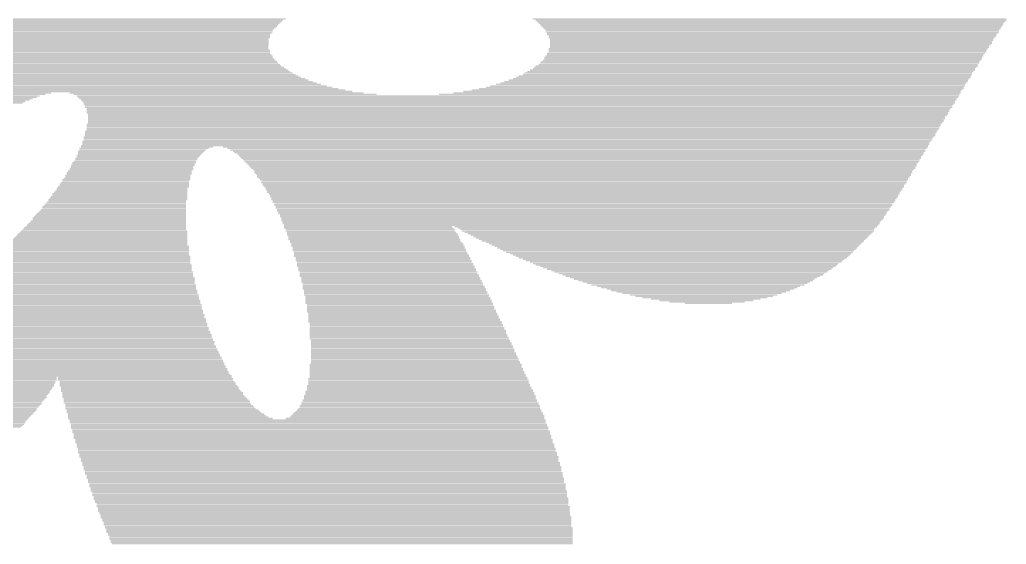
# Model space of a CAD drawing. Extents: x -0.2 to 81.2, y -0.2 to 53.5.
# Drawn here: x 27.235 to 28.998, y 2.465 to 3.402 of the extents above; entities that cross this region are included whole.
import ezdxf

# ---------------------------------------------------------------- set-up
doc = ezdxf.new("R2010")
doc.units = 0
doc.layers.add('21', color=253, linetype='CONTINUOUS')

# ---------------------------------------------------------------- blocks, each defined once
blk = doc.blocks.new('RECT')
blk.add_solid([(-0.5, -0.5), (0.5, -0.5), (-0.5, 0.5), (0.5, 0.5)])

msp = doc.modelspace()

# ---------------------------------------------------------------- block references
at = {"layer": '21'}
for p, xscale, yscale in [((27.164, 3.4035), 1.0922, 0.0024), ((28.5749, 3.4035), 0.8458, 0.0024), ((27.1627, 3.401), 1.0846, 0.0026), ((27.1627, 3.3984), 1.0794, 0.0024), ((27.1639, 3.3959), 1.0718, 0.0026), ((27.164, 3.3933), 1.0668, 0.0024), ((27.1639, 3.3908), 1.0616, 0.0024), ((27.164, 3.3883), 1.0566, 0.0026), ((27.1627, 3.3857), 1.054, 0.0024), ((28.5775, 3.401), 0.8408, 0.0026), ((28.5775, 3.3984), 0.8356, 0.0024), ((28.5775, 3.3959), 0.8306, 0.0026), ((28.5787, 3.3933), 0.828, 0.0024), ((28.5787, 3.3908), 0.8228, 0.0024), ((28.5787, 3.3883), 0.8178, 0.0026), ((28.58, 3.3857), 0.8152, 0.0024), ((27.1627, 3.3832), 1.049, 0.0026), ((27.1639, 3.3806), 1.0464, 0.0024), ((27.164, 3.3781), 1.0414, 0.0024), ((27.1639, 3.3756), 1.0362, 0.0026), ((27.1652, 3.373), 1.0336, 0.0024), ((27.1652, 3.3705), 1.0336, 0.0026), ((27.1652, 3.3679), 1.0286, 0.0024), ((28.58, 3.3832), 0.8102, 0.0026), ((28.58, 3.3806), 0.8102, 0.0024), ((28.58, 3.3781), 0.8052, 0.0024), ((28.5787, 3.3756), 0.8026, 0.0026), ((28.58, 3.373), 0.8, 0.0024), ((28.5787, 3.3705), 0.7974, 0.0026), ((28.5787, 3.3679), 0.7924, 0.0024), ((27.1665, 3.3654), 1.0262, 0.0024), ((27.1665, 3.3629), 1.0262, 0.0026), ((27.1678, 3.3603), 1.0236, 0.0024), ((27.1678, 3.3578), 1.0236, 0.0026), ((27.169, 3.3552), 1.021, 0.0024), ((27.169, 3.3527), 1.021, 0.0024), ((27.1703, 3.3502), 1.0184, 0.0026), ((28.5724, 3.3502), 0.7848, 0.0026), ((28.5787, 3.3654), 0.7924, 0.0024), ((28.5775, 3.3629), 0.79, 0.0026), ((28.5775, 3.3603), 0.79, 0.0024), ((28.5762, 3.3578), 0.7874, 0.0026), ((28.5749, 3.3552), 0.7848, 0.0024), ((28.5749, 3.3527), 0.7848, 0.0024), ((27.1716, 3.3476), 1.021, 0.0024), ((27.1728, 3.3451), 1.0184, 0.0026), ((27.1728, 3.3425), 1.0184, 0.0024), ((27.1741, 3.34), 1.021, 0.0024), ((27.1766, 3.3375), 1.021, 0.0026), ((27.1766, 3.3349), 1.021, 0.0024), ((27.1779, 3.3324), 1.0236, 0.0026), ((28.5635, 3.3349), 0.7822, 0.0024), ((28.5635, 3.3324), 0.7822, 0.0026), ((28.566, 3.3375), 0.7822, 0.0026), ((28.5686, 3.3425), 0.7824, 0.0024), ((28.5673, 3.34), 0.7798, 0.0024), ((28.5711, 3.3476), 0.7822, 0.0024), ((28.5711, 3.3451), 0.7822, 0.0026), ((27.1792, 3.3298), 1.0262, 0.0024), ((27.1817, 3.3273), 1.026, 0.0024), ((27.183, 3.3248), 1.0286, 0.0026), ((27.1843, 3.3222), 1.0312, 0.0024), ((27.1856, 3.3197), 1.0338, 0.0026), ((27.1881, 3.3171), 1.0388, 0.0024), ((27.1894, 3.3146), 1.0414, 0.0024), ((28.547, 3.3146), 0.79, 0.0024), ((28.5495, 3.3171), 0.7898, 0.0024), ((28.5521, 3.3197), 0.79, 0.0026), ((28.5546, 3.3222), 0.7848, 0.0024), ((28.5571, 3.3248), 0.7848, 0.0026), ((28.5584, 3.3273), 0.7822, 0.0024), ((28.5609, 3.3298), 0.7822, 0.0024), ((27.202, 3.2994), 1.0718, 0.0026), ((27.2058, 3.2968), 1.0794, 0.0024), ((27.1919, 3.3121), 1.0464, 0.0026), ((27.1932, 3.3095), 1.049, 0.0024), ((27.1957, 3.307), 1.054, 0.0026), ((27.1983, 3.3044), 1.0592, 0.0024), ((27.2008, 3.3019), 1.0642, 0.0024), ((28.5241, 3.2968), 0.8152, 0.0024), ((28.528, 3.2994), 0.8128, 0.0026), ((28.5305, 3.3019), 0.8078, 0.0024), ((28.5356, 3.3044), 0.8026, 0.0024), ((28.5368, 3.307), 0.8, 0.0026), ((28.5406, 3.3095), 0.7974, 0.0024), ((28.5445, 3.3121), 0.795, 0.0026), ((27.2326, 3.279), 1.143, 0.0024), ((27.2186, 3.2867), 1.11, 0.0026), ((27.2236, 3.2841), 1.12, 0.0024), ((27.2287, 3.2816), 1.1302, 0.0026), ((27.2084, 3.2943), 1.0846, 0.0026), ((27.2122, 3.2917), 1.0922, 0.0024), ((27.216, 3.2892), 1.0998, 0.0024), ((28.4886, 3.279), 0.8662, 0.0024), ((28.4949, 3.2816), 0.8534, 0.0026), ((28.5, 3.2841), 0.8484, 0.0024), ((28.5051, 3.2867), 0.8382, 0.0026), ((28.5101, 3.2892), 0.833, 0.0024), ((28.5152, 3.2917), 0.828, 0.0024), ((28.5191, 3.2943), 0.8204, 0.0026), ((26.9557, 3.2613), 0.6046, 0.0026), ((26.9633, 3.2663), 0.6146, 0.0024), ((26.9608, 3.2638), 0.6096, 0.0024), ((26.9747, 3.2714), 0.6324, 0.0024), ((26.9696, 3.2689), 0.6222, 0.0026), ((27.2389, 3.2765), 1.1556, 0.0024), ((27.2453, 3.274), 1.1684, 0.0026), ((27.5869, 3.2714), 0.5258, 0.0024), ((27.6021, 3.2689), 0.541, 0.0026), ((28.1253, 3.2663), 1.5772, 0.0024), ((28.1253, 3.2638), 1.5722, 0.0024), ((28.1254, 3.2613), 1.5672, 0.0026), ((28.4492, 3.2689), 0.9296, 0.0026), ((28.4632, 3.2714), 0.9068, 0.0024), ((28.4721, 3.274), 0.889, 0.0026), ((28.4809, 3.2765), 0.8762, 0.0024), ((26.9443, 3.2536), 0.5918, 0.0024), ((26.9481, 3.2562), 0.5944, 0.0026), ((26.9531, 3.2587), 0.5994, 0.0024), ((28.1266, 3.2587), 1.5646, 0.0024), ((28.1266, 3.2562), 1.5594, 0.0026), ((28.1279, 3.2536), 1.557, 0.0024), ((28.1266, 3.2511), 1.5544, 0.0024), ((28.1266, 3.2486), 1.5494, 0.0026), ((28.1266, 3.246), 1.5494, 0.0024), ((28.1266, 3.2435), 1.5442, 0.0026), ((28.1254, 3.2409), 1.5418, 0.0024), ((28.1254, 3.2384), 1.5418, 0.0024), ((28.1241, 3.2359), 1.5392, 0.0026), ((28.1253, 3.2333), 1.5366, 0.0024), ((28.1241, 3.2308), 1.5342, 0.0026), ((28.1228, 3.2282), 1.5316, 0.0024), ((28.1228, 3.2257), 1.5316, 0.0024), ((28.1177, 3.2155), 1.5264, 0.0024), ((28.1177, 3.213), 1.5264, 0.0024), ((28.1165, 3.2105), 1.524, 0.0026), ((28.1165, 3.2079), 1.524, 0.0024), ((28.1215, 3.2232), 1.529, 0.0026), ((28.1215, 3.2206), 1.529, 0.0024), ((28.1203, 3.2181), 1.5266, 0.0026), ((28.1088, 3.1927), 1.5188, 0.0026), ((28.1076, 3.1901), 1.5164, 0.0024), ((28.1126, 3.2028), 1.5214, 0.0024), ((28.1126, 3.2003), 1.5214, 0.0024), ((28.1114, 3.1978), 1.519, 0.0026), ((28.1114, 3.1952), 1.519, 0.0024), ((28.1152, 3.2054), 1.5214, 0.0026), ((27.4573, 3.1724), 0.231, 0.0026), ((28.1012, 3.1774), 1.5138, 0.0024), ((27.4624, 3.1749), 0.2362, 0.0024), ((28.105, 3.1851), 1.5162, 0.0026), ((28.1038, 3.1825), 1.5138, 0.0024), ((28.1038, 3.18), 1.5138, 0.0026), ((28.1076, 3.1876), 1.5164, 0.0024), ((28.2282, 3.1749), 1.2598, 0.0024), ((28.2307, 3.1724), 1.2496, 0.0026), ((27.4434, 3.1546), 0.2184, 0.0026), ((27.4472, 3.1597), 0.221, 0.0026), ((27.4459, 3.1571), 0.2184, 0.0024), ((27.4522, 3.1673), 0.226, 0.0026), ((27.451, 3.1647), 0.2236, 0.0024), ((27.4497, 3.1622), 0.221, 0.0024), ((27.4548, 3.1698), 0.226, 0.0024), ((28.232, 3.1698), 1.242, 0.0024), ((28.2346, 3.1673), 1.237, 0.0026), ((28.2345, 3.1647), 1.2318, 0.0024), ((28.2371, 3.1622), 1.2268, 0.0024), ((28.2371, 3.1597), 1.2216, 0.0026), ((28.2371, 3.1571), 1.2166, 0.0024), ((28.2384, 3.1546), 1.2142, 0.0026), ((27.4345, 3.1368), 0.221, 0.0024), ((27.437, 3.1419), 0.221, 0.0026), ((27.4357, 3.1393), 0.2184, 0.0024), ((27.4396, 3.147), 0.221, 0.0026), ((27.4383, 3.1444), 0.2184, 0.0024), ((27.4408, 3.1495), 0.2184, 0.0024), ((27.4434, 3.152), 0.2184, 0.0024), ((28.2384, 3.152), 1.209, 0.0024), ((28.2396, 3.1495), 1.2064, 0.0024), ((28.2397, 3.147), 1.2014, 0.0026), ((28.2396, 3.1444), 1.1962, 0.0024), ((28.2409, 3.1419), 1.1938, 0.0026), ((28.2409, 3.1393), 1.1886, 0.0024), ((28.2422, 3.1368), 1.1862, 0.0024), ((27.4281, 3.1241), 0.2234, 0.0024), ((27.4281, 3.1216), 0.2234, 0.0026), ((27.4306, 3.1292), 0.2234, 0.0026), ((27.4306, 3.1266), 0.2234, 0.0024), ((27.4319, 3.1317), 0.2208, 0.0024), ((27.4345, 3.1343), 0.221, 0.0026), ((28.2422, 3.1343), 1.181, 0.0026), ((28.2422, 3.1317), 1.176, 0.0024), ((28.2422, 3.1292), 1.176, 0.0026), ((28.2422, 3.1266), 1.171, 0.0024), ((28.2435, 3.1241), 1.1684, 0.0024), ((28.2422, 3.1216), 1.1658, 0.0026), ((27.4205, 3.1038), 0.2336, 0.0026), ((27.4218, 3.1089), 0.2312, 0.0026), ((27.4218, 3.1063), 0.2312, 0.0024), ((27.4231, 3.1114), 0.2286, 0.0024), ((27.4256, 3.1165), 0.2286, 0.0026), ((27.4243, 3.1139), 0.226, 0.0024), ((27.4268, 3.119), 0.226, 0.0024), ((28.2422, 3.119), 1.1608, 0.0024), ((28.2435, 3.1165), 1.1582, 0.0026), ((28.2435, 3.1139), 1.1532, 0.0024), ((28.2435, 3.1114), 1.1532, 0.0024), ((28.2434, 3.1089), 1.148, 0.0026), ((28.2422, 3.1063), 1.1456, 0.0024), ((28.2435, 3.1038), 1.143, 0.0026), ((27.4129, 3.086), 0.2438, 0.0024), ((27.4141, 3.0911), 0.2412, 0.0026), ((27.4141, 3.0885), 0.2412, 0.0024), ((27.4154, 3.0936), 0.2386, 0.0024), ((27.4167, 3.0962), 0.2362, 0.0026), ((27.4179, 3.1012), 0.2336, 0.0024), ((27.4179, 3.0987), 0.2336, 0.0024), ((28.2434, 3.1012), 1.1378, 0.0024), ((28.2434, 3.0987), 1.1378, 0.0024), ((28.2435, 3.0962), 1.1328, 0.0026), ((28.2422, 3.0936), 1.1302, 0.0024), ((28.2435, 3.0911), 1.1278, 0.0026), ((28.2434, 3.0885), 1.1226, 0.0024), ((28.2434, 3.086), 1.1226, 0.0024), ((27.404, 3.0682), 0.2566, 0.0024), ((27.4053, 3.0708), 0.254, 0.0026), ((27.4065, 3.0733), 0.2514, 0.0024), ((27.4078, 3.0758), 0.2488, 0.0024), ((27.4103, 3.0809), 0.2488, 0.0024), ((27.4091, 3.0784), 0.2464, 0.0026), ((27.4116, 3.0835), 0.2464, 0.0026), ((28.2435, 3.0835), 1.1176, 0.0026), ((28.2422, 3.0809), 1.115, 0.0024), ((28.2434, 3.0784), 1.1124, 0.0026), ((28.2422, 3.0758), 1.11, 0.0024), ((28.2422, 3.0733), 1.1048, 0.0024), ((28.2422, 3.0708), 1.1048, 0.0026), ((28.2422, 3.0682), 1.0998, 0.0024), ((27.3964, 3.0504), 0.2718, 0.0024), ((27.3976, 3.053), 0.2692, 0.0026), ((27.3989, 3.0555), 0.2666, 0.0024), ((27.4002, 3.0581), 0.2642, 0.0026), ((27.4015, 3.0606), 0.2616, 0.0024), ((27.4027, 3.0631), 0.259, 0.0024), ((27.404, 3.0657), 0.2566, 0.0026), ((28.2409, 3.0657), 1.0972, 0.0026), ((28.2422, 3.0631), 1.0948, 0.0024), ((28.2409, 3.0606), 1.0922, 0.0024), ((28.2409, 3.0581), 1.087, 0.0026), ((28.2409, 3.0555), 1.087, 0.0024), ((28.2409, 3.053), 1.082, 0.0026), ((28.2396, 3.0504), 1.0794, 0.0024), ((27.3888, 3.0327), 0.287, 0.0026), ((27.39, 3.0352), 0.2844, 0.0024), ((27.3913, 3.0377), 0.282, 0.0024), ((27.3926, 3.0403), 0.2794, 0.0026), ((27.3938, 3.0428), 0.2768, 0.0024), ((27.3951, 3.0479), 0.2742, 0.0024), ((27.3951, 3.0454), 0.2742, 0.0026), ((28.2409, 3.0479), 1.0768, 0.0024), ((28.2397, 3.0454), 1.0744, 0.0026), ((28.2384, 3.0428), 1.0718, 0.0024), ((28.2384, 3.0403), 1.0668, 0.0026), ((28.2384, 3.0377), 1.0668, 0.0024), ((28.2384, 3.0352), 1.0618, 0.0024), ((27.8574, 3.0327), 0.2998, 0.0026), ((28.3895, 3.0327), 0.7544, 0.0026), ((27.3811, 3.0149), 0.3072, 0.0026), ((27.3824, 3.0174), 0.3048, 0.0024), ((27.3837, 3.02), 0.3022, 0.0026), ((27.3849, 3.0225), 0.2996, 0.0024), ((27.3862, 3.025), 0.2972, 0.0024), ((27.3862, 3.0276), 0.292, 0.0026), ((27.3875, 3.0301), 0.2896, 0.0024), ((27.8586, 3.0301), 0.3022, 0.0024), ((27.8612, 3.0276), 0.3022, 0.0026), ((27.8612, 3.025), 0.3022, 0.0024), ((27.8637, 3.0225), 0.3022, 0.0024), ((27.865, 3.02), 0.3048, 0.0026), ((27.865, 3.0174), 0.3048, 0.0024), ((27.8676, 3.0149), 0.3048, 0.0026), ((28.3908, 3.0301), 0.7468, 0.0024), ((28.392, 3.0276), 0.739, 0.0026), ((28.3933, 3.025), 0.7366, 0.0024), ((28.3946, 3.0225), 0.729, 0.0024), ((28.3959, 3.02), 0.7214, 0.0026), ((28.3971, 3.0174), 0.7136, 0.0024), ((28.3984, 3.0149), 0.706, 0.0026), ((27.3735, 2.9971), 0.3276, 0.0024), ((27.3735, 2.9996), 0.3226, 0.0024), ((27.3748, 3.0022), 0.32, 0.0026), ((27.376, 3.0047), 0.3174, 0.0024), ((27.3773, 3.0073), 0.3148, 0.0026), ((27.3786, 3.0098), 0.3124, 0.0024), ((27.3798, 3.0123), 0.3098, 0.0024), ((27.8676, 3.0123), 0.3048, 0.0024), ((27.8688, 3.0098), 0.3072, 0.0024), ((27.8701, 3.0073), 0.3048, 0.0026), ((27.8713, 3.0047), 0.3072, 0.0024), ((27.8739, 3.0022), 0.3074, 0.0026), ((27.8739, 2.9996), 0.3074, 0.0024), ((27.8751, 2.9971), 0.3098, 0.0024), ((28.3996, 3.0123), 0.6984, 0.0024), ((28.4009, 3.0098), 0.6908, 0.0024), ((28.4022, 3.0073), 0.6832, 0.0026), ((28.4047, 3.0047), 0.673, 0.0024), ((28.406, 3.0022), 0.6654, 0.0026), ((28.4073, 2.9996), 0.6578, 0.0024), ((28.4086, 2.9971), 0.6502, 0.0024), ((27.3646, 2.9793), 0.3504, 0.0024), ((27.3646, 2.9819), 0.3454, 0.0026), ((27.3659, 2.9844), 0.3428, 0.0024), ((27.3672, 2.9869), 0.3404, 0.0024), ((27.3684, 2.9895), 0.3378, 0.0026), ((27.371, 2.992), 0.3328, 0.0024), ((27.3723, 2.9946), 0.3302, 0.0026), ((27.8764, 2.9946), 0.3072, 0.0026), ((27.8777, 2.992), 0.3098, 0.0024), ((27.8777, 2.9895), 0.3098, 0.0026), ((27.8802, 2.9869), 0.3098, 0.0024), ((27.8802, 2.9844), 0.3098, 0.0024), ((27.8815, 2.9819), 0.3124, 0.0026), ((27.8815, 2.9793), 0.3124, 0.0024), ((28.4098, 2.9946), 0.6426, 0.0026), ((28.4111, 2.992), 0.635, 0.0024), ((28.4124, 2.9895), 0.6274, 0.0026), ((28.4136, 2.9869), 0.6196, 0.0024), ((28.4162, 2.9844), 0.6096, 0.0024), ((28.4175, 2.9819), 0.602, 0.0026), ((28.4187, 2.9793), 0.5942, 0.0024), ((27.3544, 2.9615), 0.3758, 0.0024), ((27.357, 2.9641), 0.3708, 0.0026), ((27.357, 2.9666), 0.3658, 0.0024), ((27.3583, 2.9692), 0.3632, 0.0026), ((27.3595, 2.9717), 0.3606, 0.0024), ((27.3621, 2.9742), 0.3556, 0.0024), ((27.3633, 2.9768), 0.353, 0.0026), ((27.8841, 2.9768), 0.3124, 0.0026), ((27.8841, 2.9742), 0.3124, 0.0024), ((27.8853, 2.9717), 0.3148, 0.0024), ((27.8866, 2.9692), 0.3124, 0.0026), ((27.8879, 2.9666), 0.315, 0.0024), ((27.8879, 2.9641), 0.315, 0.0026), ((27.8891, 2.9615), 0.3174, 0.0024), ((28.42, 2.9768), 0.5868, 0.0026), ((28.4213, 2.9742), 0.574, 0.0024), ((28.4225, 2.9717), 0.5664, 0.0024), ((28.4251, 2.9692), 0.5562, 0.0026), ((28.425, 2.9666), 0.546, 0.0024), ((28.4263, 2.9641), 0.5384, 0.0026), ((28.4289, 2.9615), 0.5284, 0.0024), ((27.3443, 2.9438), 0.4012, 0.0026), ((27.3456, 2.9463), 0.3988, 0.0024), ((27.3481, 2.9488), 0.3936, 0.0024), ((27.3494, 2.9514), 0.3912, 0.0026), ((27.3494, 2.9539), 0.386, 0.0024), ((27.3519, 2.9565), 0.381, 0.0026), ((27.3532, 2.959), 0.3784, 0.0024), ((27.8904, 2.959), 0.315, 0.0024), ((27.8916, 2.9565), 0.3174, 0.0026), ((27.8916, 2.9539), 0.3174, 0.0024), ((27.8942, 2.9514), 0.3174, 0.0026), ((27.8942, 2.9488), 0.3174, 0.0024), ((27.8955, 2.9463), 0.32, 0.0024), ((27.8955, 2.9438), 0.32, 0.0026), ((28.4289, 2.959), 0.5182, 0.0024), ((28.4314, 2.9565), 0.508, 0.0026), ((28.4327, 2.9539), 0.4952, 0.0024), ((28.4339, 2.9514), 0.4876, 0.0026), ((28.4352, 2.9488), 0.4748, 0.0024), ((28.4378, 2.9463), 0.4648, 0.0024), ((28.4378, 2.9438), 0.4546, 0.0026), ((27.3329, 2.926), 0.4344, 0.0026), ((27.3342, 2.9285), 0.4318, 0.0024), ((27.3354, 2.9311), 0.4242, 0.0026), ((27.3379, 2.9336), 0.419, 0.0024), ((27.3392, 2.9361), 0.4164, 0.0024), ((27.3417, 2.9387), 0.4114, 0.0026), ((27.343, 2.9412), 0.4088, 0.0024), ((27.898, 2.9412), 0.32, 0.0024), ((27.898, 2.9387), 0.32, 0.0026), ((27.8993, 2.9361), 0.3226, 0.0024), ((27.8993, 2.9336), 0.3226, 0.0024), ((27.9018, 2.9311), 0.3224, 0.0026), ((27.9018, 2.9285), 0.3224, 0.0024), ((27.9031, 2.926), 0.325, 0.0026), ((28.439, 2.9412), 0.4418, 0.0024), ((28.4403, 2.9387), 0.4292, 0.0026), ((28.4428, 2.9361), 0.419, 0.0024), ((28.4441, 2.9336), 0.4064, 0.0024), ((28.4454, 2.9311), 0.3936, 0.0026), ((28.4467, 2.9285), 0.381, 0.0024), ((28.4479, 2.926), 0.3632, 0.0026), ((27.3176, 2.9082), 0.4748, 0.0024), ((27.3201, 2.9107), 0.4698, 0.0024), ((27.3214, 2.9133), 0.4622, 0.0026), ((27.324, 2.9158), 0.4572, 0.0024), ((27.3265, 2.9184), 0.452, 0.0026), ((27.3278, 2.9209), 0.4444, 0.0024), ((27.3303, 2.9234), 0.4394, 0.0024), ((27.9031, 2.9234), 0.325, 0.0024), ((27.9044, 2.9209), 0.3276, 0.0024), ((27.9056, 2.9184), 0.325, 0.0026), ((27.9069, 2.9158), 0.3276, 0.0024), ((27.9069, 2.9133), 0.3276, 0.0026), ((27.9082, 2.9107), 0.3302, 0.0024), ((27.9094, 2.9082), 0.3276, 0.0024), ((28.4492, 2.9234), 0.3504, 0.0024), ((28.4517, 2.9209), 0.3352, 0.0024), ((28.4517, 2.9184), 0.32, 0.0026), ((28.453, 2.9158), 0.3022, 0.0024), ((28.4543, 2.9133), 0.2844, 0.0026), ((28.4568, 2.9107), 0.264, 0.0024), ((28.4581, 2.9082), 0.2464, 0.0024), ((26.9557, 2.8904), 1.209, 0.0024), ((26.9569, 2.893), 1.2064, 0.0026), ((27.2999, 2.8955), 0.5156, 0.0024), ((27.3049, 2.898), 0.5054, 0.0024), ((27.3087, 2.9006), 0.4978, 0.0026), ((27.3113, 2.9031), 0.4876, 0.0024), ((27.3138, 2.9057), 0.4826, 0.0026), ((27.9107, 2.9057), 0.3302, 0.0026), ((27.9107, 2.9031), 0.3302, 0.0024), ((27.912, 2.9006), 0.3328, 0.0026), ((27.912, 2.898), 0.3328, 0.0024), ((27.9132, 2.8955), 0.3352, 0.0024), ((27.9145, 2.893), 0.3326, 0.0026), ((27.9158, 2.8904), 0.3352, 0.0024), ((28.4593, 2.9057), 0.2234, 0.0026), ((28.4606, 2.9031), 0.1954, 0.0024), ((28.4619, 2.9006), 0.1676, 0.0026), ((28.4632, 2.898), 0.1346, 0.0024), ((28.4657, 2.8955), 0.0838, 0.0024), ((26.9544, 2.8726), 1.2216, 0.0024), ((26.9544, 2.8777), 1.2166, 0.0024), ((26.9557, 2.8752), 1.2192, 0.0026), ((26.9557, 2.8828), 1.2142, 0.0024), ((26.9557, 2.8803), 1.2142, 0.0026), ((26.9557, 2.8879), 1.209, 0.0026), ((26.9557, 2.8853), 1.209, 0.0024), ((27.9158, 2.8879), 0.3352, 0.0026), ((27.9158, 2.8853), 0.3352, 0.0024), ((27.9171, 2.8828), 0.3378, 0.0024), ((27.9171, 2.8803), 0.3378, 0.0026), ((27.9196, 2.8777), 0.3378, 0.0024), ((27.9196, 2.8752), 0.3378, 0.0026), ((27.9209, 2.8726), 0.3404, 0.0024), ((26.9544, 2.8599), 1.2318, 0.0024), ((26.9544, 2.8574), 1.2318, 0.0024), ((26.9544, 2.8549), 1.2318, 0.0026), ((26.9544, 2.865), 1.2268, 0.0024), ((26.9544, 2.8625), 1.2268, 0.0026), ((26.9544, 2.8701), 1.2216, 0.0024), ((26.9557, 2.8676), 1.2242, 0.0026), ((27.9209, 2.8701), 0.3404, 0.0024), ((27.9221, 2.8676), 0.3428, 0.0026), ((27.9221, 2.865), 0.3428, 0.0024), ((27.9234, 2.8625), 0.3454, 0.0026), ((27.9247, 2.8599), 0.3428, 0.0024), ((27.926, 2.8574), 0.3454, 0.0024), ((27.926, 2.8549), 0.3454, 0.0026), ((26.9544, 2.8396), 1.247, 0.0024), ((26.9544, 2.8371), 1.247, 0.0026), ((26.9531, 2.8472), 1.2394, 0.0024), ((26.9544, 2.8447), 1.242, 0.0024), ((26.9544, 2.8422), 1.242, 0.0026), ((26.9544, 2.8523), 1.237, 0.0024), ((26.9544, 2.8498), 1.237, 0.0026), ((27.9272, 2.8523), 0.3478, 0.0024), ((27.9272, 2.8498), 0.3478, 0.0026), ((27.9285, 2.8472), 0.3504, 0.0024), ((27.9285, 2.8447), 0.3504, 0.0024), ((27.9285, 2.8422), 0.3504, 0.0026), ((27.9298, 2.8396), 0.353, 0.0024), ((27.9298, 2.8371), 0.353, 0.0026), ((26.9544, 2.8244), 1.2572, 0.0026), ((26.9544, 2.8218), 1.2572, 0.0024), ((26.9544, 2.832), 1.2522, 0.0024), ((26.9544, 2.8295), 1.2522, 0.0026), ((26.9557, 2.8269), 1.2548, 0.0024), ((26.9544, 2.8345), 1.247, 0.0024), ((27.9311, 2.8345), 0.3556, 0.0024), ((27.9311, 2.832), 0.3556, 0.0024), ((27.9336, 2.8295), 0.3556, 0.0026), ((27.9336, 2.8269), 0.3556, 0.0024), ((27.9348, 2.8244), 0.358, 0.0026), ((27.9348, 2.8218), 0.358, 0.0024), ((26.9557, 2.8091), 1.27, 0.0024), ((26.9557, 2.8066), 1.27, 0.0024), ((26.9569, 2.8041), 1.2724, 0.0026), ((26.9544, 2.8168), 1.2624, 0.0026), ((26.9557, 2.8142), 1.265, 0.0024), ((26.9557, 2.8117), 1.265, 0.0026), ((26.9557, 2.8193), 1.2598, 0.0024), ((27.9361, 2.8193), 0.3606, 0.0024), ((27.9361, 2.8168), 0.3606, 0.0026), ((27.9374, 2.8142), 0.3632, 0.0024), ((27.9374, 2.8117), 0.3632, 0.0026), ((27.9374, 2.8091), 0.3632, 0.0024), ((27.9387, 2.8066), 0.3658, 0.0024), ((27.9387, 2.8041), 0.3658, 0.0026), ((26.9569, 2.7939), 1.2826, 0.0024), ((26.9569, 2.7914), 1.2826, 0.0026), ((26.9582, 2.7888), 1.2852, 0.0024), ((26.9582, 2.7863), 1.2852, 0.0026), ((26.9557, 2.8015), 1.275, 0.0024), ((26.957, 2.799), 1.2776, 0.0026), ((26.957, 2.7964), 1.2776, 0.0024), ((27.9425, 2.7863), 0.3784, 0.0026), ((27.9399, 2.8015), 0.3682, 0.0024), ((27.9399, 2.799), 0.3682, 0.0026), ((27.9412, 2.7964), 0.3708, 0.0024), ((27.9412, 2.7939), 0.3708, 0.0024), ((27.9425, 2.7914), 0.3734, 0.0026), ((27.9425, 2.7888), 0.3734, 0.0024), ((26.9582, 2.7761), 1.2954, 0.0024), ((26.9595, 2.7736), 1.298, 0.0026), ((26.9595, 2.771), 1.298, 0.0024), ((26.9607, 2.7685), 1.3004, 0.0024), ((26.9582, 2.7837), 1.2902, 0.0024), ((26.9582, 2.7812), 1.2902, 0.0024), ((26.9595, 2.7787), 1.2928, 0.0026), ((27.9425, 2.7837), 0.3784, 0.0024), ((27.9425, 2.7812), 0.3784, 0.0024), ((27.9438, 2.7787), 0.381, 0.0026), ((27.9438, 2.7761), 0.381, 0.0024), ((27.945, 2.7736), 0.3834, 0.0026), ((27.945, 2.771), 0.3834, 0.0024), ((27.9463, 2.7685), 0.386, 0.0024), ((26.802, 2.7558), 0.993, 0.0024), ((26.802, 2.7533), 0.993, 0.0026), ((26.8008, 2.7507), 0.9906, 0.0024), ((26.9608, 2.766), 1.3056, 0.0026), ((26.8045, 2.7634), 0.993, 0.0024), ((26.8045, 2.7609), 0.993, 0.0026), ((26.8045, 2.7583), 0.993, 0.0024), ((27.4586, 2.7634), 0.3098, 0.0024), ((27.4599, 2.7609), 0.3124, 0.0026), ((27.4599, 2.7583), 0.3124, 0.0024), ((27.4624, 2.7558), 0.3124, 0.0024), ((27.4637, 2.7533), 0.315, 0.0026), ((27.4637, 2.7507), 0.315, 0.0024), ((27.9463, 2.7609), 0.3912, 0.0026), ((27.9475, 2.7583), 0.3936, 0.0024), ((27.9475, 2.7558), 0.3936, 0.0024), ((27.9475, 2.7533), 0.3936, 0.0026), ((27.9488, 2.7507), 0.3962, 0.0024), ((27.9463, 2.766), 0.386, 0.0026), ((27.9476, 2.7634), 0.3886, 0.0024), ((26.7944, 2.7355), 0.988, 0.0026), ((26.7931, 2.7329), 0.9854, 0.0024), ((26.7982, 2.7456), 0.9906, 0.0024), ((26.7982, 2.7431), 0.9906, 0.0024), ((26.7969, 2.7406), 0.988, 0.0026), ((26.7956, 2.738), 0.9854, 0.0024), ((26.8008, 2.7482), 0.9906, 0.0026), ((27.4649, 2.7482), 0.3174, 0.0026), ((27.4675, 2.7456), 0.3174, 0.0024), ((27.4675, 2.7431), 0.3174, 0.0024), ((27.4688, 2.7406), 0.32, 0.0026), ((27.47, 2.738), 0.3224, 0.0024), ((27.4726, 2.7355), 0.3226, 0.0026), ((27.4726, 2.7329), 0.3226, 0.0024), ((27.9488, 2.738), 0.4064, 0.0024), ((27.9501, 2.7355), 0.409, 0.0026), ((27.9501, 2.7329), 0.409, 0.0024), ((27.9476, 2.7482), 0.3988, 0.0026), ((27.9488, 2.7456), 0.4012, 0.0024), ((27.9488, 2.7431), 0.4012, 0.0024), ((27.9501, 2.7406), 0.4038, 0.0026), ((26.788, 2.7228), 0.9804, 0.0026), ((26.7867, 2.7202), 0.9778, 0.0024), ((26.7867, 2.7177), 0.9778, 0.0024), ((26.7855, 2.7152), 0.9754, 0.0026), ((26.7919, 2.7304), 0.983, 0.0024), ((26.7919, 2.7279), 0.983, 0.0026), ((26.7906, 2.7253), 0.9804, 0.0024), ((27.4738, 2.7304), 0.325, 0.0024), ((27.4751, 2.7279), 0.3276, 0.0026), ((27.4776, 2.7253), 0.3276, 0.0024), ((27.4789, 2.7228), 0.3302, 0.0026), ((27.4802, 2.7202), 0.3328, 0.0024), ((27.4802, 2.7177), 0.3328, 0.0024), ((27.4827, 2.7152), 0.3326, 0.0026), ((27.9501, 2.7177), 0.4242, 0.0024), ((27.9501, 2.7152), 0.4242, 0.0026), ((27.9501, 2.7228), 0.419, 0.0026), ((27.9501, 2.7202), 0.419, 0.0024), ((27.9501, 2.7304), 0.414, 0.0024), ((27.9501, 2.7279), 0.414, 0.0026), ((27.9501, 2.7253), 0.414, 0.0024), ((26.7754, 2.6974), 0.9652, 0.0026), ((26.7817, 2.7101), 0.9728, 0.0026), ((26.7804, 2.7075), 0.9702, 0.0024), ((26.7804, 2.705), 0.9702, 0.0024), ((26.7791, 2.7025), 0.9676, 0.0026), ((26.7779, 2.6999), 0.9652, 0.0024), ((26.7842, 2.7126), 0.9728, 0.0024), ((27.484, 2.7126), 0.3352, 0.0024), ((27.4853, 2.7101), 0.3378, 0.0026), ((27.4865, 2.7075), 0.3402, 0.0024), ((27.4903, 2.705), 0.3428, 0.0024), ((27.4916, 2.7025), 0.3454, 0.0026), ((27.4929, 2.6999), 0.348, 0.0024), ((27.4967, 2.6974), 0.3504, 0.0026), ((27.9463, 2.6974), 0.447, 0.0026), ((27.9475, 2.6999), 0.4444, 0.0024), ((27.9476, 2.7025), 0.4394, 0.0026), ((27.9488, 2.705), 0.4368, 0.0024), ((27.9488, 2.7075), 0.4318, 0.0024), ((27.9501, 2.7126), 0.4292, 0.0024), ((27.9501, 2.7101), 0.4292, 0.0026), ((26.7677, 2.6821), 0.955, 0.0024), ((26.7664, 2.6796), 0.9524, 0.0024), ((26.7741, 2.6948), 0.9626, 0.0024), ((26.7728, 2.6923), 0.96, 0.0024), ((26.7715, 2.6898), 0.9574, 0.0026), ((26.7703, 2.6872), 0.955, 0.0024), ((26.769, 2.6847), 0.9524, 0.0026), ((27.498, 2.6948), 0.353, 0.0024), ((27.5005, 2.6923), 0.358, 0.0024), ((27.5043, 2.6898), 0.3656, 0.0026), ((27.7494, 2.6872), 0.8508, 0.0024), ((27.7494, 2.6847), 0.8508, 0.0026), ((27.7494, 2.6821), 0.8508, 0.0024), ((27.7519, 2.6796), 0.8508, 0.0024), ((27.9412, 2.6898), 0.4622, 0.0026), ((27.945, 2.6923), 0.4546, 0.0024), ((27.9463, 2.6948), 0.4522, 0.0024), ((26.7652, 2.6771), 0.95, 0.0026), ((26.7639, 2.6745), 0.9474, 0.0024), ((27.7519, 2.6771), 0.8508, 0.0026), ((27.7532, 2.6745), 0.8534, 0.0024), ((27.7532, 2.672), 0.8534, 0.0026), ((27.7545, 2.6694), 0.8508, 0.0024), ((27.7558, 2.6669), 0.8534, 0.0024), ((27.7558, 2.6644), 0.8534, 0.0026), ((27.757, 2.6618), 0.8508, 0.0024), ((27.7583, 2.6593), 0.8534, 0.0026), ((27.7583, 2.6567), 0.8534, 0.0024), ((27.7583, 2.6542), 0.8534, 0.0024), ((27.7609, 2.6517), 0.8534, 0.0026), ((27.7609, 2.6491), 0.8534, 0.0024), ((27.7609, 2.6466), 0.8534, 0.0026), ((27.7634, 2.644), 0.8534, 0.0024), ((27.7634, 2.6415), 0.8534, 0.0024), ((27.7634, 2.639), 0.8534, 0.0026), ((27.7659, 2.6364), 0.8534, 0.0024), ((27.7659, 2.6339), 0.8534, 0.0026), ((27.7659, 2.6313), 0.8534, 0.0024), ((27.7672, 2.6288), 0.856, 0.0024), ((27.7685, 2.6263), 0.8534, 0.0026), ((27.7685, 2.6237), 0.8534, 0.0024), ((27.7698, 2.6212), 0.856, 0.0026), ((27.771, 2.6186), 0.8534, 0.0024), ((27.771, 2.6161), 0.8534, 0.0024), ((27.771, 2.6136), 0.8534, 0.0026), ((27.7736, 2.611), 0.8534, 0.0024), ((27.7736, 2.6085), 0.8534, 0.0026), ((27.7736, 2.6059), 0.8534, 0.0024), ((27.7761, 2.6034), 0.8534, 0.0024), ((27.7761, 2.6009), 0.8534, 0.0026), ((27.7761, 2.5983), 0.8534, 0.0024), ((27.7773, 2.5958), 0.8508, 0.0026), ((27.7786, 2.5932), 0.8534, 0.0024), ((27.7786, 2.5907), 0.8534, 0.0024), ((27.7799, 2.5882), 0.8508, 0.0026), ((27.7799, 2.5856), 0.8508, 0.0024), ((27.7812, 2.5831), 0.8534, 0.0026), ((27.7824, 2.5805), 0.8508, 0.0024), ((27.7824, 2.578), 0.8508, 0.0024), ((27.7824, 2.5755), 0.8508, 0.0026), ((27.785, 2.5729), 0.8508, 0.0024), ((27.785, 2.5704), 0.8508, 0.0026), ((27.785, 2.5678), 0.8508, 0.0024), ((27.7863, 2.5653), 0.8484, 0.0024), ((27.7863, 2.5628), 0.8484, 0.0026), ((27.7875, 2.5602), 0.8508, 0.0024), ((27.7888, 2.5577), 0.8484, 0.0026), ((27.7888, 2.5551), 0.8484, 0.0024), ((27.7888, 2.5526), 0.8484, 0.0024), ((27.7901, 2.5501), 0.8458, 0.0026), ((27.7913, 2.5475), 0.8482, 0.0024), ((27.7913, 2.545), 0.8482, 0.0026), ((27.7926, 2.5424), 0.8458, 0.0024), ((27.7926, 2.5399), 0.8458, 0.0024), ((27.7939, 2.5374), 0.8432, 0.0026), ((27.7939, 2.5348), 0.8432, 0.0024), ((27.7952, 2.5323), 0.8458, 0.0026), ((27.7964, 2.5297), 0.8432, 0.0024), ((27.7964, 2.5272), 0.8432, 0.0024), ((27.7964, 2.5247), 0.8432, 0.0026), ((27.7977, 2.5221), 0.8408, 0.0024), ((27.7977, 2.5196), 0.8408, 0.0026), ((27.799, 2.517), 0.8382, 0.0024), ((27.8002, 2.5145), 0.8406, 0.0024), ((27.8002, 2.512), 0.8406, 0.0026), ((27.8015, 2.5094), 0.8382, 0.0024), ((27.8015, 2.5069), 0.8382, 0.0026), ((27.8028, 2.5043), 0.8356, 0.0024), ((27.8028, 2.5018), 0.8356, 0.0024), ((27.8028, 2.4993), 0.8356, 0.0026), ((27.804, 2.4967), 0.833, 0.0024), ((27.8053, 2.4942), 0.8356, 0.0026), ((27.8066, 2.4916), 0.8332, 0.0024), ((27.8066, 2.4891), 0.8332, 0.0024), ((27.8066, 2.4866), 0.8332, 0.0026), ((27.8079, 2.484), 0.8306, 0.0024), ((27.8079, 2.4815), 0.8306, 0.0026), ((27.8091, 2.4789), 0.828, 0.0024), ((27.8091, 2.4764), 0.828, 0.0024), ((27.8091, 2.4739), 0.828, 0.0026), ((27.8104, 2.4713), 0.8254, 0.0024), ((27.8104, 2.4688), 0.8254, 0.0026), ((27.8117, 2.4662), 0.823, 0.0024)]:
    msp.add_blockref('RECT', p, dxfattribs=dict(at, xscale=xscale, yscale=yscale))

doc.saveas('drawing.dxf')
